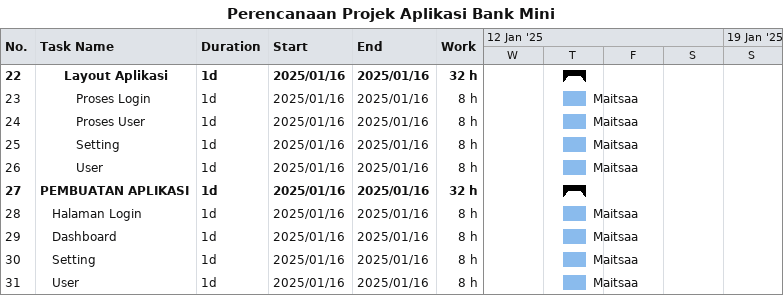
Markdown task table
Perencanaan Projek Aplikasi Bank Mini

| ID | Level | Task | Duration | Start | Finish | Resources | Work (h) |
|---|---|---|---|---|---|---|---|
| 22 | 3 | **Layout Aplikasi** | 1d | 2025-01-16 | 2025-01-16 |  | 32 |
| 23 | 4 | Proses Login | 1d | 2025-01-16 | 2025-01-16 | Maitsaa | 8 |
| 24 | 4 | Proses User | 1d | 2025-01-16 | 2025-01-16 | Maitsaa | 8 |
| 25 | 4 | Setting | 1d | 2025-01-16 | 2025-01-16 | Maitsaa | 8 |
| 26 | 4 | User | 1d | 2025-01-16 | 2025-01-16 | Maitsaa | 8 |
| 27 | 1 | **PEMBUATAN APLIKASI** | 1d | 2025-01-16 | 2025-01-16 |  | 32 |
| 28 | 2 | Halaman Login | 1d | 2025-01-16 | 2025-01-16 | Maitsaa | 8 |
| 29 | 2 | Dashboard | 1d | 2025-01-16 | 2025-01-16 | Maitsaa | 8 |
| 30 | 2 | Setting | 1d | 2025-01-16 | 2025-01-16 | Maitsaa | 8 |
| 31 | 2 | User | 1d | 2025-01-16 | 2025-01-16 | Maitsaa | 8 |
